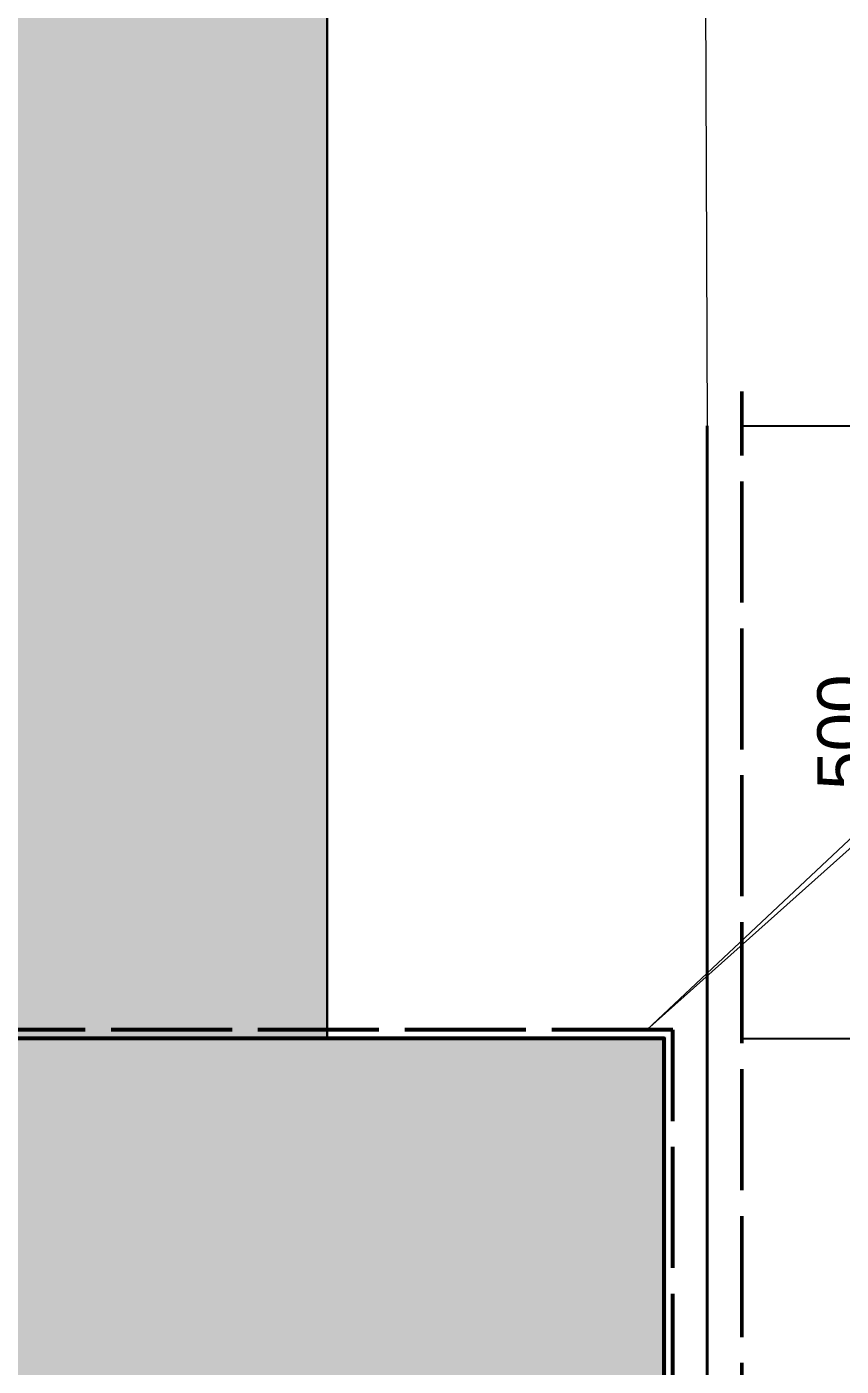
# Model space of a CAD drawing. Header units: millimetres. Extents: x -1212 to 2307, y -853 to 3179.
# Drawn here: x 630 to 1295, y 512 to 1606 of the extents above; entities that cross this region are included whole.
import ezdxf

# ---------------------------------------------------------------- set-up
doc = ezdxf.new("R2010")
doc.units = ezdxf.units.MM
doc.linetypes.add('DASH_99_21', pattern=[119.944444, 98.777778, -21.166667])
for name, color, linetype in [('DIMENSIONS', 7, 'Continuous'), ('GEOFAB', 5, 'Continuous'), ('LEADERS', 7, 'Continuous'), ('MANHOLES', 7, 'Continuous'), ('MODULE_ART', 7, 'Continuous'), ('TANK', 7, 'Continuous')]:
    doc.layers.add(name, color=color, linetype=linetype)
doc.styles.add('ARIAL', font='arial.ttf')
doc.dimstyles.get("Standard").update_dxf_attribs({"dimtxt": 2.5, "dimasz": 2.5, "dimexe": 1.25, "dimexo": 0.625, "dimtad": 1, "dimcen": 2.5, "dimazin": 3, "dimtfac": 1, "dimtmove": 0, "dimatfit": 3})

# ---------------------------------------------------------------- blocks, each defined once
blk = doc.blocks.new('atlancube_face')
at = {"true_color": 0x000000}
blk.add_solid([(-1.8, -1.8), (1151.8, -1.8), (-1.8, 781.8), (1151.8, 781.8)], dxfattribs=at)

msp = doc.modelspace()

# ---------------------------------------------------------------- linework, layer by layer
at = {"layer": 'GEOFAB', "color": 5, "linetype": 'DASH_99_21', "lineweight": 50}
msp.add_line((1213.5, -63.5), (1213.5, 1308.2), dxfattribs=at)
at = {"layer": 'GEOFAB', "color": 6, "lineweight": 40}
msp.add_line((1185.3, -35.3), (1185.3, 1280), dxfattribs=at)
at = {"layer": 'GEOFAB', "color": 5, "linetype": 'DASH_99_21', "lineweight": 53}
msp.add_lwpolyline([(-7.1, -7.1), (1157.1, -7.1), (1157.1, 787.1), (-7.1, 787.1)], close=True, dxfattribs=at)
at = {"layer": 'LEADERS', "lineweight": 18}
for p, q in [((1178.2, 2962.8), (1185.3, 1280)), ((1522.3, 1149.7), (1135.9, 787.1)), ((1368.1, 994.5), (1135.9, 787.1))]:
    msp.add_line(p, q, dxfattribs=at)
at = {"layer": 'MANHOLES', "lineweight": 30}
msp.add_lwpolyline([(275, 780), (875, 780), (875, 2780), (275, 2780)], close=True, dxfattribs=at)
msp.add_lwpolyline([(275, 780), (875, 780), (875, 2780), (275, 2780)], close=True, dxfattribs=at)
at = {"layer": 'MANHOLES', "true_color": 0xb8b8b8}
msp.add_solid([(275, 780), (875, 780), (275, 2780), (875, 2780)], dxfattribs=at)
msp.add_solid([(275, 780), (875, 780), (275, 2780), (875, 2780)], dxfattribs=at)
at = {"layer": 'TANK', "lineweight": 53}
msp.add_lwpolyline([(0, 0), (1150, 0), (1150, 780), (0, 780)], close=True, dxfattribs=at)

# ---------------------------------------------------------------- block references
at = {"layer": 'MODULE_ART'}
msp.add_blockref('atlancube_face', (0, 0), dxfattribs=at)

# ---------------------------------------------------------------- dimensions: what is measured, and where the dimension line sits
at = {"layer": 'DIMENSIONS'}
msp.add_linear_dim(base=(1333.4, 780), p1=(1213.5, 780), p2=(1213.5, 1280), angle=90, dimstyle='Standard', override={"dimtxt": 40.414222, "dimasz": 31.75, "dimexe": 21.166667, "dimexo": 0, "dimgap": 17.638889, "dimtad": 1, "dimtih": 0, "dimtoh": 0, "dimdec": 0, "dimtxsty": 'ARIAL', "dimclrd": 7, "dimclre": 7, "dimclrt": 7}, dxfattribs=at).render()

doc.saveas('drawing.dxf')
